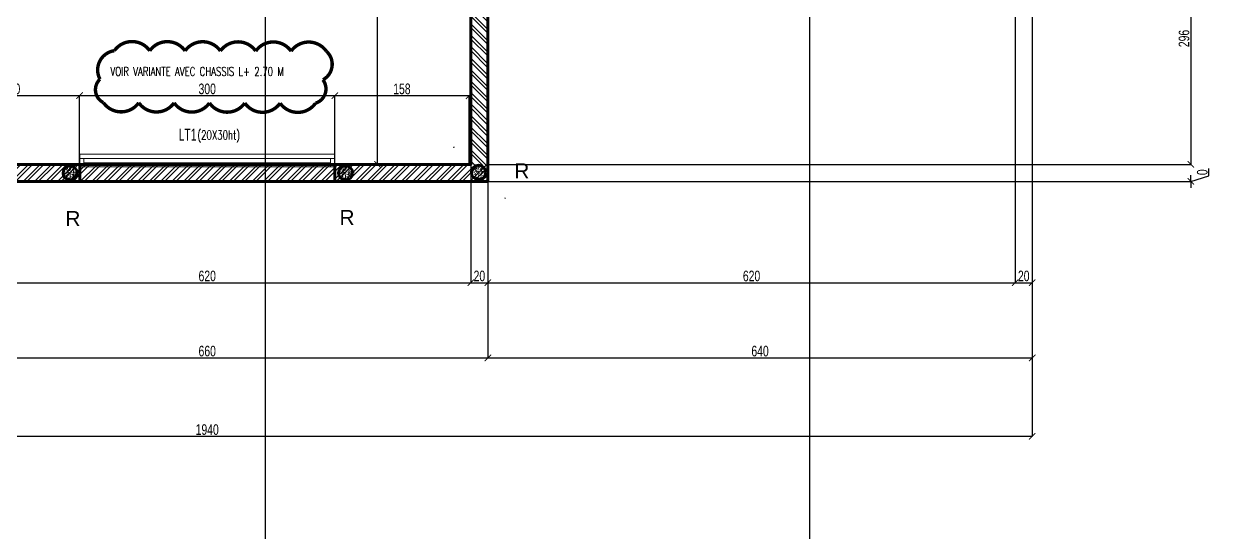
# Model space of a CAD drawing. Header units: metres. Extents: x -12536 to 12621, y -17191 to 9596.
# Drawn here: x -4478 to -3084, y 3701 to 4299 of the extents above; entities that cross this region are included whole.
import ezdxf

# ---------------------------------------------------------------- set-up
doc = ezdxf.new("R2010")
doc.units = ezdxf.units.M
doc.header["$MEASUREMENT"] = 0
doc.header["$PDMODE"] = 2
doc.header["$PDSIZE"] = 0.25
for name, color, linetype, lineweight in [('B-COT', 1, 'Continuous', 18), ('B-HAC', 8, 'Continuous', 9), ('B-HACH', 8, 'Continuous', 9), ('B-TEXT-LINTEAU', 3, 'Continuous', 30), ('B-titre linteau', 7, 'Continuous', 40), ('B-TITRE POTEAUX', 7, 'Continuous', 60), ('B-VOILE-BA', 7, 'Continuous', 60)]:
    doc.layers.add(name, color=color, linetype=linetype, lineweight=lineweight)
for name, color, linetype in [('B-HATCH-RELEVE', 7, 'Continuous'), ('Calque commun', 7, 'Continuous'), ('Layer7', 7, 'Continuous')]:
    doc.layers.add(name, color=color, linetype=linetype)
doc.layers.add('B-REVISION', color=4, linetype='Continuous', plot=False)
doc.styles.add('Arial', font='arial.ttf', dxfattribs={"height": 0.128})
doc.styles.add('Arial Narrow', font='ARIALN.TTF', dxfattribs={"width": 0.5})
doc.styles.add('TEXTE', font='arial.ttf', dxfattribs={"width": 0.7})
doc.styles.add('TEXTE100', font='romans.shx', dxfattribs={"width": 0.7, "height": 0.3})
doc.dimstyles.new('COT 50', dxfattribs={"dimscale": 0.05, "dimtxt": 250, "dimasz": 150, "dimexe": 1, "dimexo": 2, "dimgap": 30, "dimtad": 1, "dimdec": 1, "dimrnd": 0.5, "dimzin": 12, "dimdsep": 46, "dimtxsty": 'TEXTE', "dimblk1": 'ARCHTICK', "dimblk2": 'ARCHTICK', "dimsah": 1, "dimcen": 0, "dimdle": 1.5, "dimclrd": 1, "dimclre": 1, "dimclrt": 3, "dimadec": 0, "dimazin": 0, "dimtfac": 1, "dimtdec": 1, "dimtmove": 0, "dimatfit": 3, "dimldrblk": 'ARCHTICK', "dimfxl": 1, "dimtolj": 1, "dimtzin": 0, "dimarcsym": 0})

# ---------------------------------------------------------------- blocks, each defined once
blk = doc.blocks.new('_ArchTick')
at = {"color": 0, "linetype": 'ByBlock', "const_width": 0.15}
blk.add_lwpolyline([(-0.5, -0.5), (0.5, 0.5)], dxfattribs=at)
blk = doc.blocks.new('*D896')
at = {"layer": 'B-HATCH-RELEVE', "color": 1, "lineweight": -2, "transparency": 16777216}
for p, q in [((-4193.8, 6818.9), (-4193.8, 146.5)), ((-4137.7, 146.5), (-4193.8, 146.5)), ((-4137.8, 0.1), (-4137.8, 146.6))]:
    blk.add_line(p, q, dxfattribs=at)
at = {"layer": 'Defpoints', "color": 0, "transparency": 16777216}
for p in [(-4193.8, 6819), (-4193.8, 146.5), (-4137.8, 0)]:
    blk.add_point(p, dxfattribs=at)
at = {"layer": 'B-HATCH-RELEVE', "color": 1, "lineweight": -2, "transparency": 16777216, "xscale": 7.5, "yscale": 7.5, "zscale": 7.5, "rotation": 180}
blk.add_blockref('_ArchTick', (-4193.8, 146.5), dxfattribs=at)
at = {"layer": 'B-HATCH-RELEVE', "color": 1, "lineweight": -2, "transparency": 16777216, "xscale": 7.5, "yscale": 7.5, "zscale": 7.5}
blk.add_blockref('_ArchTick', (-4137.8, 146.5), dxfattribs=at)
at = {"layer": 'B-HATCH-RELEVE', "color": 3, "transparency": 16777216, "insert": (-4165.8, 154.4), "char_height": 12.5, "attachment_point": 5, "style": 'TEXTE'}
blk.add_mtext('\\A1;56', dxfattribs=at)
blk = doc.blocks.new('*D900')
at = {"layer": 'B-HATCH-RELEVE', "color": 1, "lineweight": -2, "transparency": 16777216}
for p, q in [((-3553.8, 7134.6), (-3553.8, 63.4)), ((-3497.7, 63.5), (-3553.8, 63.5)), ((-3497.8, 0.1), (-3497.8, 63.6))]:
    blk.add_line(p, q, dxfattribs=at)
at = {"layer": 'Defpoints', "color": 0, "transparency": 16777216}
for p in [(-3553.8, 7134.7), (-3553.8, 63.5), (-3497.8, 0)]:
    blk.add_point(p, dxfattribs=at)
at = {"layer": 'B-HATCH-RELEVE', "color": 1, "lineweight": -2, "transparency": 16777216, "xscale": 7.5, "yscale": 7.5, "zscale": 7.5, "rotation": 180}
blk.add_blockref('_ArchTick', (-3553.8, 63.5), dxfattribs=at)
at = {"layer": 'B-HATCH-RELEVE', "color": 1, "lineweight": -2, "transparency": 16777216, "xscale": 7.5, "yscale": 7.5, "zscale": 7.5}
blk.add_blockref('_ArchTick', (-3497.8, 63.5), dxfattribs=at)
at = {"layer": 'B-HATCH-RELEVE', "color": 3, "transparency": 16777216, "insert": (-3525.8, 71.4), "char_height": 12.5, "attachment_point": 5, "style": 'TEXTE'}
blk.add_mtext('\\A1;56', dxfattribs=at)
blk = doc.blocks.new('@PRES_1_$$_1-26')
at = {"layer": 'Calque commun', "color": 5, "linetype": 'Continuous', "lineweight": 5}
for p, q in [((0, 0.32), (3, 0.32)), ((3, 0.15), (0, 0.15)), ((0.05, 0.05), (0.05, 0.15)), ((2.95, 0.15), (2.95, 0.05)), ((3, 0.05), (0, 0.05)), ((0, 0), (3, 0)), ((0.05, 0.1), (2.95, 0.1))]:
    blk.add_line(p, q, dxfattribs=at)
blk = doc.blocks.new('@PRES_1_$$_1-27')
at = {"layer": 'Calque commun', "color": 7, "linetype": 'Continuous', "lineweight": 5}
blk.add_line((0, 0), (0, 0.32), dxfattribs=at)
blk = doc.blocks.new('@PRES_1_$$_1-28')
at = {"layer": 'Calque commun', "color": 7, "linetype": 'Continuous', "lineweight": 5}
blk.add_line((0, 0), (0, 0.32), dxfattribs=at)
blk = doc.blocks.new('INTER_2D_COMB10')
at = {"layer": 'Layer7', "color": 0, "linetype": 'ByBlock', "lineweight": -2}
for name in ['@PRES_1_$$_1-26', '@PRES_1_$$_1-27']:
    blk.add_blockref(name, (0, 0), dxfattribs=at)
at = {"layer": 'Layer7', "color": 0, "linetype": 'ByBlock', "lineweight": -2, "extrusion": (0, 0, -1), "xscale": -1, "yscale": -1, "zscale": -1, "rotation": 180}
blk.add_blockref('@PRES_1_$$_1-28', (-3, 0), dxfattribs=at)
blk = doc.blocks.new('PLACED_COMB10')
at = {"layer": 'Layer7', "color": 0, "linetype": 'ByBlock', "lineweight": -2}
blk.add_blockref('INTER_2D_COMB10', (0, 0), dxfattribs=at)
blk = doc.blocks.new('*D914')
at = {"layer": 'B-HATCH-RELEVE', "color": 1, "lineweight": -2, "transparency": 16777216}
for p, q in [((-4571.8, 4320.9), (-4571.8, 3994)), ((-3951.8, 4296.5), (-3951.8, 3994)), ((-4571.8, 3994.1), (-3951.7, 3994.1))]:
    blk.add_line(p, q, dxfattribs=at)
at = {"layer": 'Defpoints', "color": 0, "transparency": 16777216}
for p in [(-4571.8, 4321), (-3951.8, 4296.6), (-3951.8, 3994.1)]:
    blk.add_point(p, dxfattribs=at)
at = {"layer": 'B-HATCH-RELEVE', "color": 1, "lineweight": -2, "transparency": 16777216, "xscale": 7.5, "yscale": 7.5, "zscale": 7.5, "rotation": 180}
blk.add_blockref('_ArchTick', (-4571.8, 3994.1), dxfattribs=at)
at = {"layer": 'B-HATCH-RELEVE', "color": 1, "lineweight": -2, "transparency": 16777216, "xscale": 7.5, "yscale": 7.5, "zscale": 7.5}
blk.add_blockref('_ArchTick', (-3951.8, 3994.1), dxfattribs=at)
at = {"layer": 'B-HATCH-RELEVE', "color": 3, "transparency": 16777216, "insert": (-4261.8, 4002), "char_height": 12.5, "attachment_point": 5, "style": 'TEXTE'}
blk.add_mtext('\\A1;620', dxfattribs=at)
blk = doc.blocks.new('*D915')
at = {"layer": 'B-HATCH-RELEVE', "color": 1, "lineweight": -2, "transparency": 16777216}
for p, q in [((-3951.8, 4296.5), (-3951.8, 3994)), ((-3931.8, 4303.8), (-3931.8, 3994)), ((-3951.8, 3994.1), (-3931.7, 3994.1))]:
    blk.add_line(p, q, dxfattribs=at)
at = {"layer": 'Defpoints', "color": 0, "transparency": 16777216}
for p in [(-3951.8, 4296.6), (-3931.8, 4303.9), (-3931.8, 3994.1)]:
    blk.add_point(p, dxfattribs=at)
at = {"layer": 'B-HATCH-RELEVE', "color": 1, "lineweight": -2, "transparency": 16777216, "xscale": 7.5, "yscale": 7.5, "zscale": 7.5, "rotation": 180}
blk.add_blockref('_ArchTick', (-3951.8, 3994.1), dxfattribs=at)
at = {"layer": 'B-HATCH-RELEVE', "color": 1, "lineweight": -2, "transparency": 16777216, "xscale": 7.5, "yscale": 7.5, "zscale": 7.5}
blk.add_blockref('_ArchTick', (-3931.8, 3994.1), dxfattribs=at)
at = {"layer": 'B-HATCH-RELEVE', "color": 3, "transparency": 16777216, "insert": (-3941.8, 4002), "char_height": 12.5, "attachment_point": 5, "style": 'TEXTE'}
blk.add_mtext('\\A1;20', dxfattribs=at)
blk = doc.blocks.new('*D916')
at = {"layer": 'B-HATCH-RELEVE', "color": 1, "lineweight": -2, "transparency": 16777216}
for p, q in [((-3311.8, 4461.3), (-3311.8, 3994)), ((-3931.8, 4303.8), (-3931.8, 3994)), ((-3931.8, 3994.1), (-3311.7, 3994.1))]:
    blk.add_line(p, q, dxfattribs=at)
at = {"layer": 'Defpoints', "color": 0, "transparency": 16777216}
for p in [(-3311.8, 4461.4), (-3931.8, 4303.9), (-3311.8, 3994.1)]:
    blk.add_point(p, dxfattribs=at)
at = {"layer": 'B-HATCH-RELEVE', "color": 1, "lineweight": -2, "transparency": 16777216, "xscale": 7.5, "yscale": 7.5, "zscale": 7.5, "rotation": 180}
blk.add_blockref('_ArchTick', (-3931.8, 3994.1), dxfattribs=at)
at = {"layer": 'B-HATCH-RELEVE', "color": 1, "lineweight": -2, "transparency": 16777216, "xscale": 7.5, "yscale": 7.5, "zscale": 7.5}
blk.add_blockref('_ArchTick', (-3311.8, 3994.1), dxfattribs=at)
at = {"layer": 'B-HATCH-RELEVE', "color": 3, "transparency": 16777216, "insert": (-3621.8, 4002), "char_height": 12.5, "attachment_point": 5, "style": 'TEXTE'}
blk.add_mtext('\\A1;620', dxfattribs=at)
blk = doc.blocks.new('*D917')
at = {"layer": 'B-HATCH-RELEVE', "color": 1, "lineweight": -2, "transparency": 16777216}
for p, q in [((-3311.8, 4461.3), (-3311.8, 3994)), ((-3291.8, 4458.8), (-3291.8, 3994)), ((-3311.8, 3994.1), (-3291.7, 3994.1))]:
    blk.add_line(p, q, dxfattribs=at)
at = {"layer": 'Defpoints', "color": 0, "transparency": 16777216}
for p in [(-3311.8, 4461.4), (-3291.8, 4458.9), (-3291.8, 3994.1)]:
    blk.add_point(p, dxfattribs=at)
at = {"layer": 'B-HATCH-RELEVE', "color": 1, "lineweight": -2, "transparency": 16777216, "xscale": 7.5, "yscale": 7.5, "zscale": 7.5, "rotation": 180}
blk.add_blockref('_ArchTick', (-3311.8, 3994.1), dxfattribs=at)
at = {"layer": 'B-HATCH-RELEVE', "color": 1, "lineweight": -2, "transparency": 16777216, "xscale": 7.5, "yscale": 7.5, "zscale": 7.5}
blk.add_blockref('_ArchTick', (-3291.8, 3994.1), dxfattribs=at)
at = {"layer": 'B-HATCH-RELEVE', "color": 3, "transparency": 16777216, "insert": (-3301.8, 4002), "char_height": 12.5, "attachment_point": 5, "style": 'TEXTE'}
blk.add_mtext('\\A1;20', dxfattribs=at)
blk = doc.blocks.new('*D902')
at = {"layer": 'B-HATCH-RELEVE', "color": 1, "lineweight": -2, "transparency": 16777216}
for p, q in [((-4591.8, 4113.1), (-4591.8, 3905.7)), ((-3931.8, 4113.1), (-3931.8, 3905.7)), ((-4591.8, 3905.8), (-3931.7, 3905.8))]:
    blk.add_line(p, q, dxfattribs=at)
at = {"layer": 'Defpoints', "color": 0, "transparency": 16777216}
for p in [(-4591.8, 4113.2), (-3931.8, 4113.2), (-3931.8, 3905.8)]:
    blk.add_point(p, dxfattribs=at)
at = {"layer": 'B-HATCH-RELEVE', "color": 1, "lineweight": -2, "transparency": 16777216, "xscale": 7.5, "yscale": 7.5, "zscale": 7.5, "rotation": 180}
blk.add_blockref('_ArchTick', (-4591.8, 3905.8), dxfattribs=at)
at = {"layer": 'B-HATCH-RELEVE', "color": 1, "lineweight": -2, "transparency": 16777216, "xscale": 7.5, "yscale": 7.5, "zscale": 7.5}
blk.add_blockref('_ArchTick', (-3931.8, 3905.8), dxfattribs=at)
at = {"layer": 'B-HATCH-RELEVE', "color": 3, "transparency": 16777216, "insert": (-4261.8, 3913.7), "char_height": 12.5, "attachment_point": 5, "style": 'TEXTE'}
blk.add_mtext('\\A1;660', dxfattribs=at)
blk = doc.blocks.new('*D903')
at = {"layer": 'B-HATCH-RELEVE', "color": 1, "lineweight": -2, "transparency": 16777216}
for p, q in [((-3291.8, 4429.1), (-3291.8, 3905.7)), ((-3931.8, 4113.1), (-3931.8, 3905.7)), ((-3931.8, 3905.8), (-3291.7, 3905.8))]:
    blk.add_line(p, q, dxfattribs=at)
at = {"layer": 'Defpoints', "color": 0, "transparency": 16777216}
for p in [(-3291.8, 4429.2), (-3931.8, 4113.2), (-3291.8, 3905.8)]:
    blk.add_point(p, dxfattribs=at)
at = {"layer": 'B-HATCH-RELEVE', "color": 1, "lineweight": -2, "transparency": 16777216, "xscale": 7.5, "yscale": 7.5, "zscale": 7.5, "rotation": 180}
blk.add_blockref('_ArchTick', (-3931.8, 3905.8), dxfattribs=at)
at = {"layer": 'B-HATCH-RELEVE', "color": 1, "lineweight": -2, "transparency": 16777216, "xscale": 7.5, "yscale": 7.5, "zscale": 7.5}
blk.add_blockref('_ArchTick', (-3291.8, 3905.8), dxfattribs=at)
at = {"layer": 'B-HATCH-RELEVE', "color": 3, "transparency": 16777216, "insert": (-3611.8, 3913.7), "char_height": 12.5, "attachment_point": 5, "style": 'TEXTE'}
blk.add_mtext('\\A1;640', dxfattribs=at)
blk = doc.blocks.new('*D904')
at = {"layer": 'B-HATCH-RELEVE', "color": 1, "lineweight": -2, "transparency": 16777216}
for p, q in [((-3291.8, 4429.1), (-3291.8, 3813.5)), ((-5231.8, 4296.7), (-5231.8, 3813.5)), ((-5231.8, 3813.6), (-3291.7, 3813.6))]:
    blk.add_line(p, q, dxfattribs=at)
at = {"layer": 'Defpoints', "color": 0, "transparency": 16777216}
for p in [(-3291.8, 4429.2), (-5231.8, 4296.8), (-3291.8, 3813.6)]:
    blk.add_point(p, dxfattribs=at)
at = {"layer": 'B-HATCH-RELEVE', "color": 1, "lineweight": -2, "transparency": 16777216, "xscale": 7.5, "yscale": 7.5, "zscale": 7.5, "rotation": 180}
blk.add_blockref('_ArchTick', (-5231.8, 3813.6), dxfattribs=at)
at = {"layer": 'B-HATCH-RELEVE', "color": 1, "lineweight": -2, "transparency": 16777216, "xscale": 7.5, "yscale": 7.5, "zscale": 7.5}
blk.add_blockref('_ArchTick', (-3291.8, 3813.6), dxfattribs=at)
at = {"layer": 'B-HATCH-RELEVE', "color": 3, "transparency": 16777216, "insert": (-4261.8, 3821.4), "char_height": 12.5, "attachment_point": 5, "style": 'TEXTE'}
blk.add_mtext('\\A1;1940', dxfattribs=at)
blk = doc.blocks.new('*D909')
at = {"layer": 'B-HATCH-RELEVE', "color": 1, "lineweight": -2, "transparency": 16777216}
for p, q in [((-3291.7, 4429.2), (-3105.4, 4429.2)), ((-3105.4, 4429.3), (-3105.4, 4133.2)), ((-3931.7, 4133.2), (-3105.4, 4133.2))]:
    blk.add_line(p, q, dxfattribs=at)
at = {"layer": 'Defpoints', "color": 0, "transparency": 16777216}
for p in [(-3291.8, 4429.2), (-3931.8, 4133.2), (-3105.4, 4133.2)]:
    blk.add_point(p, dxfattribs=at)
at = {"layer": 'B-HATCH-RELEVE', "color": 1, "lineweight": -2, "transparency": 16777216, "xscale": 7.5, "yscale": 7.5, "zscale": 7.5}
for p, rotation in [((-3105.4, 4429.2), 90), ((-3105.4, 4133.2), 270)]:
    blk.add_blockref('_ArchTick', p, dxfattribs=dict(at, rotation=rotation))
at = {"layer": 'B-HATCH-RELEVE', "color": 3, "transparency": 16777216, "insert": (-3113.3, 4281.2), "char_height": 12.5, "attachment_point": 5, "rotation": 90, "style": 'TEXTE'}
blk.add_mtext('\\A1;296', dxfattribs=at)
blk = doc.blocks.new('*D910')
at = {"layer": 'B-HATCH-RELEVE', "color": 1, "lineweight": -2, "transparency": 16777216}
for p, q in [((-3084, 4119.7), (-3084, 4128.4)), ((-3931.7, 4113.2), (-3105.4, 4113.2)), ((-3931.7, 4113.2), (-3105.4, 4113.2)), ((-3105.4, 4113.2), (-3105.4, 4120.7)), ((-3105.4, 4113.2), (-3084, 4119.7)), ((-3105.4, 4113.2), (-3105.4, 4105.7))]:
    blk.add_line(p, q, dxfattribs=at)
at = {"layer": 'Defpoints', "color": 0, "transparency": 16777216}
for p in [(-3931.8, 4113.2), (-3931.8, 4113.2), (-3105.4, 4113.2)]:
    blk.add_point(p, dxfattribs=at)
at = {"layer": 'B-HATCH-RELEVE', "color": 1, "lineweight": -2, "transparency": 16777216, "xscale": 7.5, "yscale": 7.5, "zscale": 7.5}
for rotation in [90, 270]:
    blk.add_blockref('_ArchTick', (-3105.4, 4113.2), dxfattribs=dict(at, rotation=rotation))
at = {"layer": 'B-HATCH-RELEVE', "color": 3, "transparency": 16777216, "insert": (-3091.8, 4124), "char_height": 12.5, "attachment_point": 5, "rotation": 90, "style": 'TEXTE'}
blk.add_mtext('\\A1;0', dxfattribs=at)
blk = doc.blocks.new('*D929')
at = {"layer": 'B-HATCH-RELEVE', "color": 1, "lineweight": -2, "transparency": 16777216}
for p, q in [((-4078.4, 4531.5), (-4061.5, 4531.5)), ((-4061.5, 4133.2), (-4061.5, 4531.6)), ((-4078.4, 4133.2), (-4061.5, 4133.2))]:
    blk.add_line(p, q, dxfattribs=at)
at = {"layer": 'Defpoints', "color": 0, "transparency": 16777216}
for p in [(-4078.5, 4531.5), (-4061.5, 4531.5), (-4078.5, 4133.2)]:
    blk.add_point(p, dxfattribs=at)
at = {"layer": 'B-HATCH-RELEVE', "color": 1, "lineweight": -2, "transparency": 16777216, "xscale": 7.5, "yscale": 7.5, "zscale": 7.5}
for p, rotation in [((-4061.5, 4531.5), 90), ((-4061.5, 4133.2), 270)]:
    blk.add_blockref('_ArchTick', p, dxfattribs=dict(at, rotation=rotation))
at = {"layer": 'B-HATCH-RELEVE', "color": 3, "transparency": 16777216, "insert": (-4069.4, 4332.4), "char_height": 12.5, "attachment_point": 5, "rotation": 90, "style": 'TEXTE'}
blk.add_mtext('\\A1;398.5', dxfattribs=at)
blk = doc.blocks.new('*D963')
at = {"layer": 'B-HATCH-RELEVE', "color": 1, "lineweight": -2, "transparency": 16777216}
for p, q in [((-4571.8, 4133.3), (-4571.8, 4214.1)), ((-4571.8, 4214), (-4411.7, 4214)), ((-4411.8, 4133.3), (-4411.8, 4214.1))]:
    blk.add_line(p, q, dxfattribs=at)
at = {"layer": 'Defpoints', "color": 0, "transparency": 16777216}
for p in [(-4411.8, 4214), (-4571.8, 4133.2), (-4411.8, 4133.2)]:
    blk.add_point(p, dxfattribs=at)
at = {"layer": 'B-HATCH-RELEVE', "color": 1, "lineweight": -2, "transparency": 16777216, "xscale": 7.5, "yscale": 7.5, "zscale": 7.5, "rotation": 180}
blk.add_blockref('_ArchTick', (-4571.8, 4214), dxfattribs=at)
at = {"layer": 'B-HATCH-RELEVE', "color": 1, "lineweight": -2, "transparency": 16777216, "xscale": 7.5, "yscale": 7.5, "zscale": 7.5}
blk.add_blockref('_ArchTick', (-4411.8, 4214), dxfattribs=at)
at = {"layer": 'B-HATCH-RELEVE', "color": 3, "transparency": 16777216, "insert": (-4491.8, 4221.9), "char_height": 12.5, "attachment_point": 5, "style": 'TEXTE'}
blk.add_mtext('\\A1;160', dxfattribs=at)
blk = doc.blocks.new('*D964')
at = {"layer": 'B-HATCH-RELEVE', "color": 1, "lineweight": -2, "transparency": 16777216}
for p, q in [((-4411.8, 4133.3), (-4411.8, 4214.1)), ((-4411.8, 4214), (-4111.7, 4214)), ((-4111.8, 4133.3), (-4111.8, 4214.1))]:
    blk.add_line(p, q, dxfattribs=at)
at = {"layer": 'Defpoints', "color": 0, "transparency": 16777216}
for p in [(-4111.8, 4214), (-4411.8, 4133.2), (-4111.8, 4133.2)]:
    blk.add_point(p, dxfattribs=at)
at = {"layer": 'B-HATCH-RELEVE', "color": 1, "lineweight": -2, "transparency": 16777216, "xscale": 7.5, "yscale": 7.5, "zscale": 7.5, "rotation": 180}
blk.add_blockref('_ArchTick', (-4411.8, 4214), dxfattribs=at)
at = {"layer": 'B-HATCH-RELEVE', "color": 1, "lineweight": -2, "transparency": 16777216, "xscale": 7.5, "yscale": 7.5, "zscale": 7.5}
blk.add_blockref('_ArchTick', (-4111.8, 4214), dxfattribs=at)
at = {"layer": 'B-HATCH-RELEVE', "color": 3, "transparency": 16777216, "insert": (-4261.8, 4221.9), "char_height": 12.5, "attachment_point": 5, "style": 'TEXTE'}
blk.add_mtext('\\A1;300', dxfattribs=at)
blk = doc.blocks.new('*D965')
at = {"layer": 'B-HATCH-RELEVE', "color": 1, "lineweight": -2, "transparency": 16777216}
for p, q in [((-4111.8, 4133.3), (-4111.8, 4214.1)), ((-4111.8, 4214), (-3953.9, 4214)), ((-3954, 4133.3), (-3954, 4214.1))]:
    blk.add_line(p, q, dxfattribs=at)
at = {"layer": 'Defpoints', "color": 0, "transparency": 16777216}
for p in [(-3954, 4214), (-4111.8, 4133.2), (-3954, 4133.2)]:
    blk.add_point(p, dxfattribs=at)
at = {"layer": 'B-HATCH-RELEVE', "color": 1, "lineweight": -2, "transparency": 16777216, "xscale": 7.5, "yscale": 7.5, "zscale": 7.5, "rotation": 180}
blk.add_blockref('_ArchTick', (-4111.8, 4214), dxfattribs=at)
at = {"layer": 'B-HATCH-RELEVE', "color": 1, "lineweight": -2, "transparency": 16777216, "xscale": 7.5, "yscale": 7.5, "zscale": 7.5}
blk.add_blockref('_ArchTick', (-3954, 4214), dxfattribs=at)
at = {"layer": 'B-HATCH-RELEVE', "color": 3, "transparency": 16777216, "insert": (-4032.9, 4221.9), "char_height": 12.5, "attachment_point": 5, "style": 'TEXTE'}
blk.add_mtext('\\A1;158', dxfattribs=at)

msp = doc.modelspace()

# ---------------------------------------------------------------- hatches: boundary and pattern name
at = {"layer": 'B-HAC'}
h = msp.add_hatch(dxfattribs=at)
h.set_pattern_fill('ANSI32', color=256, angle=-90)
h.set_pattern_definition([(315, (88152.149, 68006.374), (6.7351921, 6.7351921), []), (315, (88152.149, 68001.884), (6.7351921, 6.7351921), [])])
h.paths.add_polyline_path([(-3931.08, 4428.175), (-3932.747, 4132.195), (-3952.747, 4132.195), (-3951.08, 4428.175)])
h.paths.add_polyline_path([(-3950.437, 5104.511), (-3944.929, 5104.436), (-3944.929, 5094.093), (-3950.437, 5094.168)])
h.paths.add_polyline_path([(-3946.528, 5116.668), (-3938.695, 5116.713), (-3938.669, 5107.441), (-3946.502, 5107.396)])
h = msp.add_hatch(dxfattribs=at)
h.set_pattern_fill('ANSI32', color=256)
h.set_pattern_definition([(45, (-67472.439, 96217.074), (-6.7351921, 6.7351921), []), (45, (-67467.9485, 96217.074), (-6.7351921, 6.7351921), [])])
h.paths.add_polyline_path([(-4589.738, 4132.403), (-3930.894, 4132.327), (-3930.894, 4112.327), (-4589.738, 4112.403)])
h.paths.add_polyline_path([(-4570.576, 4114.488), (-4570.501, 4119.996), (-4560.158, 4119.996), (-4560.232, 4114.488)], flags=16)
h.paths.add_polyline_path([(-4582.733, 4118.397), (-4582.777, 4126.23), (-4573.506, 4126.256), (-4573.461, 4118.423)], flags=16)
at = {"layer": 'B-HACH', "ltscale": 0.225}
h = msp.add_hatch(dxfattribs=at)
h.set_pattern_fill('AR-CONC', color=256, scale=0.028, style=0)
h.set_pattern_definition([(50, (3511.7105, 15459.2964), (5.1011707, -0.4462944), [0.5334, -5.8674]), (355, (3511.7105, 15459.2964), (-0.9867991, 5.349586), [0.42672, -4.69392]), (100.451, (3512.1356, 15459.2593), (4.11439, 4.9032673), [0.45332, -4.98652]), (46.1842, (3511.7105, 15460.719), (7.5902131, -1.1771852), [0.8001, -8.8011]), (96.6356, (3512.343, 15460.621), (6.6473186, 6.9279156), [0.67998, -7.47978]), (351.184, (3511.7105, 15460.719), (6.647329, 6.9279033), [0.64008, -7.04088]), (21, (3512.4217, 15460.3632), (4.2452166, -2.8634345), [0.5334, -5.8674]), (326, (3512.4217, 15460.363), (1.7304568, 5.157263), [0.42672, -4.69392]), (71.4514, (3512.7754, 15460.1246), (5.9756617, 2.29384), [0.45332, -4.98652]), (37.5, (3511.7105, 15459.2964), (0.0864809, 2.3675411), [0, -4.637024, 0, -4.76504, 0, -4.7117]), (7.5, (3511.7105, 15459.2964), (1.87095055, 2.8050561), [0, -2.716784, 0, -4.530344, 0, -1.79578]), (327.5, (3510.1245, 15459.2964), (3.79653666, -0.16040483), [0, -1.778, 0, -5.54736, 0, -7.36092]), (317.5, (3509.4133, 15459.2964), (4.1476171, 0.71194175), [0, -2.3114, 0, -3.684016, 0, -5.22732])])
h.paths.add_polyline_path([(-4414.477, 4122.833, 1), (-4431.277, 4122.833, 1)])
h = msp.add_hatch(dxfattribs=at)
h.set_pattern_fill('AR-CONC', color=256, scale=0.028, style=0)
h.set_pattern_definition([(50, (3835.4967, 15459.5207), (5.1011707, -0.4462944), [0.5334, -5.8674]), (355, (3835.4967, 15459.521), (-0.9867991, 5.349586), [0.42672, -4.69392]), (100.451, (3835.922, 15459.4835), (4.11439, 4.9032673), [0.45332, -4.98652]), (46.1842, (3835.497, 15460.943), (7.5902131, -1.1771852), [0.8001, -8.8011]), (96.6356, (3836.129, 15460.845), (6.6473186, 6.9279156), [0.67998, -7.47978]), (351.184, (3835.497, 15460.943), (6.647329, 6.9279033), [0.64008, -7.04088]), (21, (3836.208, 15460.5875), (4.2452166, -2.8634345), [0.5334, -5.8674]), (326, (3836.208, 15460.5875), (1.7304568, 5.157263), [0.42672, -4.69392]), (71.4514, (3836.5617, 15460.349), (5.9756617, 2.29384), [0.45332, -4.98652]), (37.5, (3835.4967, 15459.5207), (0.0864809, 2.3675411), [0, -4.637024, 0, -4.76504, 0, -4.7117]), (7.5, (3835.4967, 15459.5207), (1.87095055, 2.8050561), [0, -2.716784, 0, -4.530344, 0, -1.79578]), (327.5, (3833.9107, 15459.5207), (3.79653666, -0.16040483), [0, -1.778, 0, -5.54736, 0, -7.36092]), (317.5, (3833.1995, 15459.5207), (4.1476171, 0.71194175), [0, -2.3114, 0, -3.684016, 0, -5.22732])])
h.paths.add_polyline_path([(-4090.691, 4123.057, 1), (-4107.491, 4123.057, 1)])
h = msp.add_hatch(dxfattribs=at)
h.set_pattern_fill('AR-CONC', color=256, scale=0.028, style=0)
h.set_pattern_definition([(50, (3991.8303, 15460.258), (5.1011707, -0.4462944), [0.5334, -5.8674]), (355, (3991.8303, 15460.258), (-0.9867991, 5.349586), [0.42672, -4.69392]), (100.451, (3992.2554, 15460.2206), (4.11439, 4.9032673), [0.45332, -4.98652]), (46.1842, (3991.83, 15461.68), (7.5902131, -1.1771852), [0.8001, -8.8011]), (96.6356, (3992.463, 15461.582), (6.6473186, 6.9279156), [0.67998, -7.47978]), (351.184, (3991.83, 15461.68), (6.647329, 6.9279033), [0.64008, -7.04088]), (21, (3992.5415, 15461.3246), (4.2452166, -2.8634345), [0.5334, -5.8674]), (326, (3992.5415, 15461.3246), (1.7304568, 5.157263), [0.42672, -4.69392]), (71.4514, (3992.8953, 15461.086), (5.9756617, 2.29384), [0.45332, -4.98652]), (37.5, (3991.8303, 15460.2578), (0.0864809, 2.3675411), [0, -4.637024, 0, -4.76504, 0, -4.7117]), (7.5, (3991.8303, 15460.2578), (1.87095055, 2.8050561), [0, -2.716784, 0, -4.530344, 0, -1.79578]), (327.5, (3990.2443, 15460.2578), (3.79653666, -0.16040483), [0, -1.778, 0, -5.54736, 0, -7.36092]), (317.5, (3989.533, 15460.2578), (4.1476171, 0.71194175), [0, -2.3114, 0, -3.684016, 0, -5.22732])])
h.paths.add_polyline_path([(-3934.357, 4123.795, 1), (-3951.157, 4123.795, 1)])

# ---------------------------------------------------------------- linework, layer by layer
at = {"layer": 'B-COT', "color": 3, "lineweight": 50}
msp.add_lwpolyline([(-4411.762, 4133.237), (-4111.762, 4133.237), (-4111.762, 4113.237), (-4411.762, 4113.237)], close=True, dxfattribs=at)
at = {"layer": 'B-REVISION', "lineweight": 20, "const_width": 4, "elevation": -34.014}
msp.add_lwpolyline([(-4134.545, 4205.093, -0.52056705), (-4176.095, 4205.215, -0.52056705), (-4217.645, 4205.337, -0.52056705), (-4259.196, 4205.46, -0.52056705), (-4300.746, 4205.582, -0.52056705), (-4342.297, 4205.705, -0.52056705), (-4383.847, 4205.827, -0.52056705), (-4387.914, 4233.313, -0.52056705), (-4370.952, 4266.873, -0.52056705), (-4329.401, 4266.75, -0.52056705), (-4287.851, 4266.628, -0.52056705), (-4246.301, 4266.505, -0.52056705), (-4204.75, 4266.383, -0.52056705), (-4163.2, 4266.26, -0.52056705), (-4121.649, 4266.138, -0.52056705), (-4125.821, 4232.638, -0.52056705)], format="xyb", close=True, dxfattribs=at)
at = {"layer": 'B-VOILE-BA'}
for p, q in [((-4411.762, 4133.237), (-4120.87, 4133.237)), ((-4120.87, 4133.237), (-4111.762, 4133.237))]:
    msp.add_line(p, q, dxfattribs=at)
for points in [[(-4453.761, 5013.238, 0), (-4453.761, 4997.237, 0), (-4453.761, 4993.238, 0), (-4571.762, 4993.238, 0), (-4571.762, 4133.237, 0), (-4411.762, 4133.237, 0), (-4411.762, 4113.238, 0)], [(-4111.762, 4113.238, 0), (-4111.762, 4133.237, 0), (-3951.762, 4133.237, 0), (-3951.762, 4993.238, 0), (-4053.761, 4993.238, 0), (-4053.761, 5013.238, 0)]]:
    msp.add_polyline3d(points, dxfattribs=at)
for centre in [(-4422.877, 4122.833), (-4099.091, 4123.057), (-3942.757, 4123.795)]:
    msp.add_circle(centre, 8.4, dxfattribs=at)
at = {"layer": 'B-VOILE-BA', "color": 2, "lineweight": 30}
for centre, start in [((-3972.031, 4153.751), 269.999898), ((-3911.976, 4093.719), 269.992658)]:
    msp.add_arc(centre, 0.5, start, 0.051979, dxfattribs=at)
at = {"layer": 'B-VOILE-BA'}
for points, invisible_edges in [([(-3931.762, 4113.238), (-3931.762, 4429.238), (-4591.761, 4296.777)], 14), ([(-4591.761, 4296.777), (-4591.761, 4113.238), (-3931.762, 4113.238)], 12)]:
    msp.add_3dface(points, dxfattribs=dict(at, invisible_edges=invisible_edges))

# ---------------------------------------------------------------- block references
at = {"layer": 'Calque commun', "color": 0, "linetype": 'ByBlock', "lineweight": -2, "xscale": 100, "yscale": 100, "zscale": 100, "rotation": 180}
msp.add_blockref('PLACED_COMB10', (-4111.762, 4145.238), dxfattribs=at)

# ---------------------------------------------------------------- texts
at = {"layer": 'B-TEXT-LINTEAU', "style": 'TEXTE100', "width": 0.7}
for s, p in [('VOIR VARIANTE AVEC CHASSIS L+ 2.70 M', (-4375.611, 4237.183, -23.81)), ('(20X30ht)', (-4273.327, 4162.49, -23.81))]:
    msp.add_text(s, height=10.5, dxfattribs=at).set_placement(p)
at = {"layer": 'B-titre linteau', "style": 'Arial Narrow', "width": 0.75}
msp.add_text('LT1', height=14, dxfattribs=at).set_placement((-4295.217, 4161.138, -23.81))
at = {"layer": 'B-TITRE POTEAUX', "style": 'Arial'}
for p in [(-3900.764, 4116.954, -34.014), (-4428.538, 4060.927, -34.014), (-4106.296, 4062.117, -34.014)]:
    msp.add_text('R', height=17.5, dxfattribs=at).set_placement(p)

# ---------------------------------------------------------------- dimensions: what is measured, and where the dimension line sits
at = {"layer": 'B-HATCH-RELEVE'}
for base, p1, p2, picture, middle in [((-3553.763, 63.5), (-3497.766, 0), (-3553.763, 7134.735), '*D900', (-3525.764, 71.382)), ((-4193.762, 146.506), (-4137.765, 0), (-4193.762, 6818.994), '*D896', (-4165.763, 154.388)), ((-3311.762, 3994.086), (-3931.762, 4303.851), (-3311.762, 4461.425), '*D916', (-3621.762, 4001.968)), ((-3291.763, 3994.086), (-3311.762, 4461.425), (-3291.763, 4458.924), '*D917', (-3301.763, 4001.968)), ((-3291.763, 3905.798), (-3931.762, 4113.238), (-3291.763, 4429.238), '*D903', (-3611.763, 3913.68)), ((-3951.762, 3994.086), (-4571.762, 4321.01), (-3951.762, 4296.627), '*D914', (-4261.762, 4001.968)), ((-3931.762, 3994.086), (-3951.762, 4296.627), (-3931.762, 4303.851), '*D915', (-3941.762, 4001.968)), ((-4111.762, 4214), (-4411.762, 4133.237), (-4111.762, 4133.237), '*D964', (-4261.762, 4221.886)), ((-3954, 4214), (-4111.762, 4133.237), (-3954, 4133.237), '*D965', (-4032.881, 4221.882)), ((-3931.762, 3905.798), (-4591.761, 4113.238), (-3931.762, 4113.238), '*D902', (-4261.762, 3913.68))]:
    dim = msp.add_linear_dim(base=base, p1=p1, p2=p2, dimstyle='COT 50', override={"dimtmove": 1}, dxfattribs=at)
    dim.commit()
    dim.dimension.update_dxf_attribs({"geometry": picture, "text_midpoint": middle})
dim = msp.add_linear_dim(base=(-4061.5, 4531.494), p1=(-4078.5, 4133.237), p2=(-4078.5, 4531.494), angle=90, dimstyle='COT 50', dxfattribs=at)
dim.commit()
dim.dimension.update_dxf_attribs({"geometry": '*D929', "text_midpoint": (-4069.386, 4332.366)})
for base, p1, p2, picture, middle in [((-3105.404, 4133.237), (-3291.763, 4429.238), (-3931.762, 4133.237), '*D909', (-3113.286, 4281.238)), ((-3105.404024361, 4113.237549479), (-3931.762121852, 4113.237549479), (-3931.762121852, 4113.237549479), '*D910', (-3091.839699668, 4121.171495591))]:
    dim = msp.add_linear_dim(base=base, p1=p1, p2=p2, angle=90, dimstyle='COT 50', override={"dimtmove": 1}, dxfattribs=at)
    dim.commit()
    dim.dimension.update_dxf_attribs({"geometry": picture, "text_midpoint": middle})
for base, p1, p2, picture, middle in [((-3291.763, 3813.553), (-5231.761, 4296.777), (-3291.763, 4429.238), '*D904', (-4261.762, 3821.435)), ((-4411.762, 4214), (-4571.762, 4133.237), (-4411.762, 4133.237), '*D963', (-4491.762, 4221.882))]:
    dim = msp.add_linear_dim(base=base, p1=p1, p2=p2, dimstyle='COT 50', dxfattribs=at)
    dim.commit()
    dim.dimension.update_dxf_attribs({"geometry": picture, "text_midpoint": middle})

doc.saveas('drawing.dxf')
